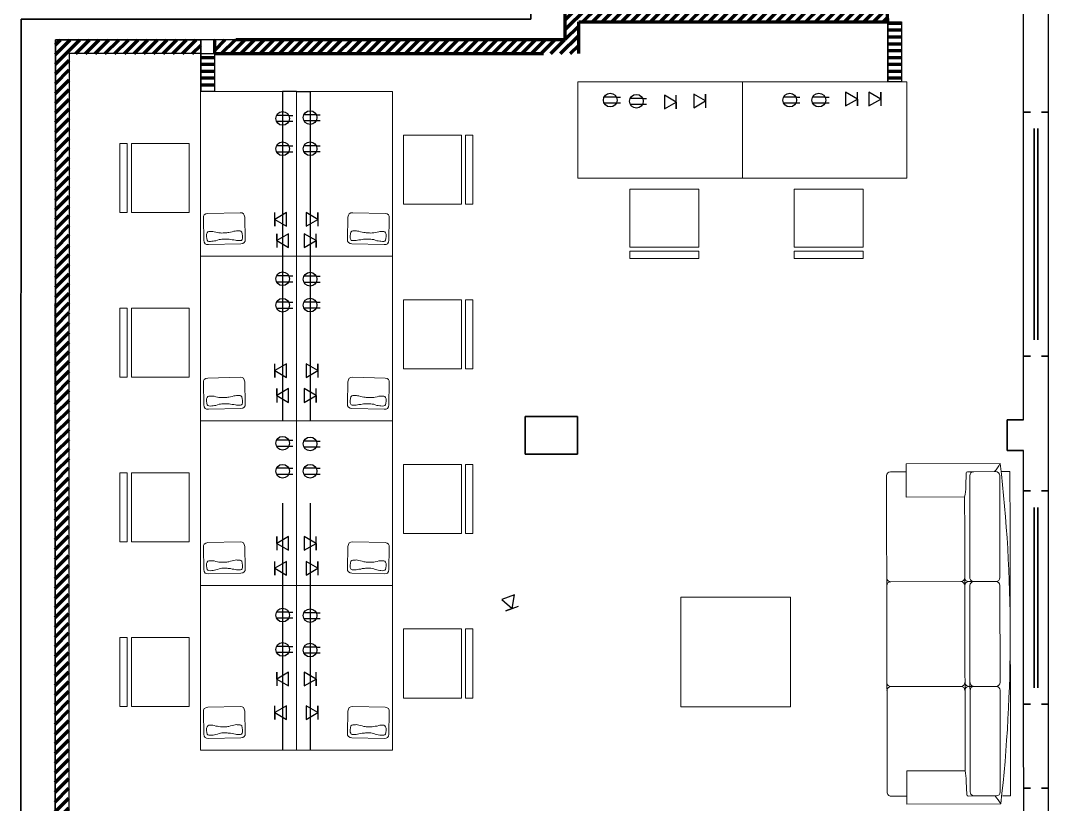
# Model space of a CAD drawing. Header units: metres. Extents: x -0.1 to 64.1, y -0.2 to 39.7.
# Drawn here: x 52.9 to 60.4, y 3 to 8.72 of the extents above; entities that cross this region are included whole.
import ezdxf

# ---------------------------------------------------------------- set-up
doc = ezdxf.new("R2010")
doc.units = ezdxf.units.M
doc.header["$LTSCALE"] = 0.2
doc.linetypes.add('ACAD_ISO02W100', pattern=[15, 12, -3])
for name, color, linetype in [('Canaletas', 4, 'Continuous'), ('Comunicacion', 1, 'Continuous'), ('conexiones', 7, 'ACAD_ISO02W100'), ('Ruta de Cableado', 3, 'Continuous'), ('Tomacorrientes', 7, 'Continuous'), ('Voz', 160, 'Continuous'), ('www.dwgautocad.com', 7, 'Continuous')]:
    doc.layers.add(name, color=color, linetype=linetype)
doc.layers.add('DLX_CONT', color=7, linetype='Continuous', true_color=0x969696)
doc.layers.add('Muebles', color=9, linetype='Continuous', lineweight=5)
doc.layers.get('0').off()
pattern_1 = [(45, (0, 0), (-0.03535534, 0.03535534), [])]

# ---------------------------------------------------------------- blocks, each defined once
blk = doc.blocks.new('895_0_2')
mesh = blk.add_polyface()
corners = [(0.6577, -0.0125, 0.88), (-0.6577, -0.0125, -0.88), (0.6577, -0.0125, -0.88), (-0.6577, -0.0125, -0.88), (0.6577, -0.0125, 0.88), (-0.6577, -0.0125, 0.88), (0.6577, 0.0125, -0.88), (-0.6577, 0.0125, 0.88), (0.6577, 0.0125, 0.88), (-0.6577, 0.0125, 0.88), (0.6577, 0.0125, -0.88), (-0.6577, 0.0125, -0.88)]
mesh.append_faces([[corners[k] for k in face] for face in [(0, 1, 2), (3, 4, 5), (6, 7, 8), (9, 10, 11)]])
blk = doc.blocks.new('910_0_2')
mesh = blk.add_polyface()
corners = [(0.77, -0.0125, 0.88), (-0.77, -0.0125, -0.88), (0.77, -0.0125, -0.88), (-0.77, -0.0125, -0.88), (0.77, -0.0125, 0.88), (-0.77, -0.0125, 0.88), (0.77, 0.0125, -0.88), (-0.77, 0.0125, 0.88), (0.77, 0.0125, 0.88), (-0.77, 0.0125, 0.88), (0.77, 0.0125, -0.88), (-0.77, 0.0125, -0.88)]
mesh.append_faces([[corners[k] for k in face] for face in [(0, 1, 2), (3, 4, 5), (6, 7, 8), (9, 10, 11)]])
blk = doc.blocks.new('A$C5C5878FB')
at = {"layer": 'Muebles'}
for p, q in [((0, 1286.8, -35.3), (1200, 1286.8, -35.3)), ((0, 586.8, -35.3), (0, 1286.8, -35.3)), ((1200, 1286.8, -35.3), (1200, 586.8, -35.3)), ((1200, 586.8, -35.3), (0, 586.8, -35.3)), ((378.7, 505, -35.3), (378.7, 83.2, -35.3)), ((882.2, 505, -35.3), (378.7, 505, -35.3)), ((882.2, 83.2, -35.3), (882.2, 505, -35.3)), ((378.7, 83.2, -35.3), (882.2, 83.2, -35.3)), ((882.2, 53.5, -35.3), (378.7, 53.5, -35.3)), ((378.7, 53.5, -35.3), (378.7, 0, -35.3)), ((378.7, 0, -35.3), (882.2, 0, -35.3)), ((882.2, 0, -35.3), (882.2, 53.5, -35.3))]:
    blk.add_line(p, q, dxfattribs=at)
blk = doc.blocks.new('sl17-3pl')
at = {"layer": 'Muebles', "ltscale": 0.5}
for p, q in [((-1.1821, 0), (-1.1821, -0.0589)), ((-1.1821, 0), (-0.736, 0)), ((1.1821, 0), (-0.736, 0)), ((1.1821, 0), (1.1821, -0.0589)), ((-1.2402, -0.0709), (-1.2402, -0.7564)), ((-1.153, -0.0749), (-0.736, -0.0749)), ((-0.4102, -0.0749), (-0.736, -0.0749)), ((0.3539, -0.0749), (-0.352, -0.0749)), ((1.153, -0.0749), (0.4121, -0.0749)), ((1.2402, -0.0709), (1.2402, -0.7564)), ((-1.1821, -0.104), (-1.1821, -0.2646)), ((-0.3811, -0.104), (-0.3811, -0.2646)), ((0.383, -0.104), (0.383, -0.2646)), ((1.1821, -0.104), (1.1821, -0.2646)), ((-1.1821, -0.3095), (-1.1821, -0.2646)), ((-1.153, -0.2936), (-0.736, -0.2936)), ((-0.4102, -0.2936), (-0.736, -0.2936)), ((-0.3811, -0.2646), (-0.3811, -0.3019)), ((1.153, -0.2936), (-0.352, -0.2936)), ((0.383, -0.2646), (0.383, -0.3019)), ((1.1821, -0.3095), (1.1821, -0.2646)), ((-1.1727, -0.3192), (-1.0738, -0.3227)), ((-0.9978, -0.331), (-0.9978, -0.7564)), ((-0.9978, -0.331), (-0.736, -0.331)), ((-0.736, -0.331), (-0.4102, -0.331)), ((-0.352, -0.331), (-0.4102, -0.331)), ((-0.3811, -0.3601), (-0.3811, -0.8711)), ((-0.3811, -0.3601), (-0.3811, -0.3601)), ((0.9978, -0.331), (-0.352, -0.331)), ((0.383, -0.3601), (0.383, -0.8711)), ((0.9978, -0.331), (0.9978, -0.7564)), ((1.1727, -0.3192), (1.0738, -0.3227)), ((-1.2402, -0.7564), (-0.9978, -0.7564)), ((-1.1821, -0.7564), (-1.1821, -0.8711)), ((1.2402, -0.7564), (0.9978, -0.7564)), ((1.1821, -0.7564), (1.1821, -0.8711)), ((-1.153, -0.9002), (-0.736, -0.9002)), ((-0.736, -0.9002), (-0.4102, -0.9002)), ((-0.352, -0.9002), (-0.4102, -0.9002)), ((1.153, -0.9002), (-0.352, -0.9002))]:
    blk.add_line(p, q, dxfattribs=at)
for centre, radius, start, end in [((0, -10.8866), 10.8866, 83.45843, 96.54157), ((-1.638, -0.6846), 0.7314, 51.43275, 57.0519), ((-1.153, -0.104), 0.0291, 90, 180), ((-0.4102, -0.104), 0.0291, 0, 90), ((-0.352, -0.104), 0.0291, 90, 180), ((0.3539, -0.104), 0.0291, 0, 90), ((0.4121, -0.104), 0.0291, 90, 180), ((1.153, -0.104), 0.0291, 0, 90), ((1.638, -0.6846), 0.7314, 122.9481, 128.56725), ((-1.153, -0.2646), 0.0291, 180, 270), ((-0.4102, -0.2646), 0.0291, 270, 0), ((-0.352, -0.2646), 0.0291, 180, 270), ((0.3539, -0.2646), 0.0291, 270, 0), ((0.4121, -0.2646), 0.0291, 180, 270), ((1.153, -0.2646), 0.0291, 270, 0), ((-1.1724, -0.3095), 0.0097, 180, 267.98163), ((-1.0747, -0.6811), 0.3585, 77.61307, 89.85818), ((-0.4102, -0.3019), 0.0291, 270, 0), ((-0.4102, -0.3601), 0.0291, 0, 90), ((-0.352, -0.3019), 0.0291, 180, 270), ((-0.352, -0.3601), 0.0291, 90, 180), ((0.3539, -0.3019), 0.0291, 270, 0), ((0.3539, -0.3601), 0.0291, 0, 90), ((0.4121, -0.3019), 0.0291, 180, 270), ((0.4121, -0.3601), 0.0291, 90, 180), ((1.0747, -0.6811), 0.3585, 90.14182, 102.38693), ((1.1724, -0.3095), 0.0097, 272.01837, 0), ((-1.153, -0.8711), 0.0291, 180, 270), ((-0.4102, -0.8711), 0.0291, 270, 0), ((-0.352, -0.8711), 0.0291, 180, 270), ((0.3539, -0.8711), 0.0291, 270, 0), ((0.4121, -0.8711), 0.0291, 180, 270), ((1.153, -0.8711), 0.0291, 270, 0)]:
    blk.add_arc(centre, radius, start, end, dxfattribs=at)
blk = doc.blocks.new('Tomacorriente')
at = {"layer": 'Tomacorrientes'}
for p, q in [((0.0453, 0.0211), (-0.0453, 0.0211)), ((0.0453, 0.0211), (0.0743, 0.0211)), ((-0.0453, -0.0211), (0.0453, -0.0211)), ((0.0453, -0.0211), (0.0743, -0.0211))]:
    blk.add_line(p, q, dxfattribs=at)
blk.add_circle((0, 0), 0.05, dxfattribs=at)
blk = doc.blocks.new('telefono')
at = {"layer": 'Muebles', "linetype": 'Continuous'}
for p, q in [((-0.0798, 0.1501), (-0.0942, 0.149)), ((0.0807, 0.1502), (-0.0798, 0.1501)), ((-0.0798, 0.1501), (-0.0798, 0.1501)), ((0.0953, 0.1473), (0.0807, 0.1502)), ((-0.1107, 0.1309), (-0.1127, 0.118)), ((-0.1127, 0.118), (-0.1124, -0.118)), ((-0.1037, 0.1415), (-0.1107, 0.1309)), ((-0.0942, 0.149), (-0.1037, 0.1415)), ((-0.0888, 0.093), (-0.0886, 0.1146)), ((-0.0879, 0.0865), (-0.0888, 0.093)), ((-0.0886, 0.1146), (-0.0871, 0.1219)), ((-0.086, 0.0778), (-0.0879, 0.0865)), ((-0.0871, 0.1219), (-0.0808, 0.1268)), ((-0.0833, 0.0666), (-0.086, 0.0778)), ((-0.0808, 0.1268), (-0.0713, 0.1303)), ((-0.0713, 0.1303), (-0.0552, 0.1307)), ((-0.0552, 0.1307), (-0.04, 0.1295)), ((-0.04, 0.1295), (-0.027, 0.1274)), ((-0.027, 0.1274), (-0.0205, 0.1203)), ((-0.0205, 0.1203), (-0.0179, 0.1132)), ((-0.0186, 0.0778), (-0.0192, 0.0682)), ((-0.0164, 0.0867), (-0.0186, 0.0778)), ((-0.0179, 0.1132), (-0.0174, 0.0931)), ((-0.0174, 0.0931), (-0.0174, 0.0931)), ((-0.0174, 0.0931), (-0.0164, 0.0867)), ((0.1066, 0.142), (0.0953, 0.1473)), ((0.1133, 0.1309), (0.1066, 0.142)), ((0.1145, 0.1165), (0.1133, 0.1309)), ((0.1148, -0.1195), (0.1145, 0.1165)), ((-0.0814, 0.0537), (-0.0833, 0.0666)), ((-0.0787, 0.0426), (-0.0814, 0.0537)), ((-0.0769, 0.0338), (-0.0787, 0.0426)), ((-0.0767, 0.0258), (-0.0769, 0.0338)), ((-0.0757, 0.0194), (-0.0767, 0.0258)), ((-0.075, -0.0127), (-0.0757, 0.0194)), ((-0.0299, 0.0157), (-0.0301, -0.0099)), ((-0.0284, 0.023), (-0.0299, 0.0157)), ((-0.0279, 0.0326), (-0.0284, 0.023)), ((-0.025, 0.0431), (-0.0279, 0.0326)), ((-0.0228, 0.056), (-0.025, 0.0431)), ((-0.0192, 0.0682), (-0.0228, 0.056)), ((-0.0891, -0.0853), (-0.0862, -0.0748)), ((-0.0862, -0.0748), (-0.0857, -0.0651)), ((-0.0857, -0.0651), (-0.0819, -0.053)), ((-0.0819, -0.053), (-0.0783, -0.0409)), ((-0.0783, -0.0409), (-0.0769, -0.0296)), ((-0.0769, -0.0296), (-0.0748, -0.0207)), ((-0.0748, -0.0207), (-0.075, -0.0127)), ((-0.0301, -0.0099), (-0.0306, -0.0196)), ((-0.0306, -0.0196), (-0.0296, -0.03)), ((-0.0296, -0.03), (-0.0284, -0.0404)), ((-0.0284, -0.0404), (-0.0258, -0.0516)), ((-0.0258, -0.0516), (-0.0239, -0.0644)), ((-0.0239, -0.0644), (-0.0196, -0.0763)), ((-0.1124, -0.118), (-0.1112, -0.1324)), ((-0.1112, -0.1324), (-0.1062, -0.1427)), ((-0.1062, -0.1427), (-0.0956, -0.1497)), ((-0.0956, -0.1497), (-0.0803, -0.1509)), ((-0.0903, -0.1046), (-0.089, -0.0933)), ((-0.0893, -0.115), (-0.0903, -0.1046)), ((-0.0866, -0.1222), (-0.0893, -0.115)), ((-0.089, -0.0933), (-0.0891, -0.0853)), ((-0.0809, -0.1268), (-0.0866, -0.1222)), ((-0.0688, -0.1306), (-0.0809, -0.1268)), ((-0.0535, -0.1318), (-0.0688, -0.1306)), ((-0.0374, -0.1314), (-0.0535, -0.1318)), ((-0.0271, -0.1263), (-0.0374, -0.1314)), ((-0.0208, -0.1213), (-0.0271, -0.1263)), ((-0.017, -0.1132), (-0.0208, -0.1213)), ((-0.0196, -0.0763), (-0.0177, -0.0851)), ((-0.0177, -0.0851), (-0.0175, -0.0931)), ((-0.0175, -0.0931), (-0.017, -0.1132)), ((0.0803, -0.1509), (0.0947, -0.1497)), ((0.0947, -0.1497), (0.105, -0.1446)), ((0.105, -0.1446), (0.112, -0.134)), ((0.112, -0.134), (0.1148, -0.1195)), ((-0.0803, -0.1509), (0.0803, -0.1509))]:
    blk.add_line(p, q, dxfattribs=at)
blk = doc.blocks.new('Datos')
at = {"layer": 'Comunicacion'}
for p, q in [((-0.0433, 0.05), (-0.0433, -0.05)), ((0.0433, 0), (-0.0433, 0.05)), ((-0.0433, 0.05), (-0.0433, -0.05)), ((-0.0433, -0.05), (0.0433, 0)), ((0.0433, -0.05), (0.0433, 0.05)), ((0.0433, 0), (0.0433, -0.05)), ((0.0433, -0.05), (0.0433, -0.05))]:
    blk.add_line(p, q, dxfattribs=at)
blk = doc.blocks.new('VOZ')
at = {"layer": 'Voz'}
for p, q in [((0.0577, 0), (-0.0289, 0.05)), ((0.0577, 0), (-0.0289, 0.05)), ((-0.0289, 0.05), (-0.0289, -0.05)), ((0.0577, 0), (0.0577, 0.05)), ((0.0577, 0.05), (0.0577, 0)), ((-0.0289, -0.05), (0.0577, 0)), ((0.0577, 0), (0.0577, -0.05))]:
    blk.add_line(p, q, dxfattribs=at)

msp = doc.modelspace()

# ---------------------------------------------------------------- hatches: boundary and pattern name
at = {"layer": 'Canaletas', "linetype": 'ACAD_ISO02W100', "lineweight": 100}
h = msp.add_hatch(dxfattribs=at)
h.set_pattern_fill('_USER', color=256, scale=0.05, angle=45, pattern_type=0)
h.set_pattern_definition(pattern_1)
h.paths.add_polyline_path([(59.0423, 12.4626), (59.0336, 12.5623), (56.9753, 12.3718), (56.9753, 12.2699), (56.8753, 12.2699), (56.8753, 11.3283), (56.9752, 11.3283), (56.9752, 12.1699), (57.0753, 12.1699), (57.0753, 12.2808)])
h.paths.add_polyline_path([(56.772, 13.0003), (56.7365, 13.0693), (56.5629, 13.1423), (55.0513, 13.0024), (55.0605, 12.9028), (56.5716, 13.0427), (56.6735, 12.9899), (56.711, 12.6454), (56.4715, 12.6457), (56.4715, 12.1699), (56.5253, 12.1699), (56.5253, 11.2285), (56.8753, 11.2283), (56.8753, 11.2283), (56.8753, 11.3283), (56.6253, 11.3283), (56.6253, 12.2699), (56.5715, 12.2699), (56.5715, 12.5457), (56.8198, 12.5457)])
h.paths.add_polyline_path([(58.7875, 10.6298), (56.9752, 10.6322), (56.9752, 10.6285), (56.8754, 10.6285), (56.8757, 10.5285), (58.7883, 10.5298, -0.414214), (59.2263, 10.0925), (59.2263, 8.8087), (59.33, 8.809), (59.3263, 10.0922, 0.413231)])
h.paths.add_polyline_path([(59.2263, 8.8087), (56.8753, 8.8087), (56.8753, 8.5773), (54.3195, 8.5773), (54.3195, 8.4773), (56.9753, 8.4773), (56.9753, 8.7087), (59.23, 8.7087)])
h = msp.add_hatch(dxfattribs=at)
h.set_pattern_fill('_USER', color=256, scale=0.05, pattern_type=0)
h.set_pattern_definition([(0, (0, 0), (0, 0.05), [])])
h.paths.add_polyline_path([(56.9752, 11.2283), (56.8753, 11.2283), (56.8753, 10.6285), (56.9752, 10.6285)])
h.paths.add_polyline_path([(59.33, 8.7087), (59.23, 8.7087), (59.23, 8.2709), (59.33, 8.2709)])
h.paths.add_polyline_path([(54.3195, 8.4773), (54.2195, 8.4773), (54.2195, 8.4773), (54.2195, 8.2012), (54.3195, 8.2012)])
h = msp.add_hatch(dxfattribs=at)
h.set_pattern_fill('_USER', color=256, scale=0.05, angle=45, pattern_type=0)
h.set_pattern_definition(pattern_1)
h.paths.add_polyline_path([(54.2195, 8.5773), (53.1598, 8.5773), (53.1544, 0.8931), (56.6257, 0.8894), (56.6257, 1.014), (56.9001, 1.014), (56.994, 1.014), (56.9938, 1.114), (56.623, 1.114), (56.523, 1.114), (56.523, 0.9932), (53.2544, 0.9932), (53.2598, 8.4773), (54.2195, 8.4773)])

# ---------------------------------------------------------------- linework, layer by layer
msp.add_lwpolyline([(59.23, 8.7087), (59.2263, 8.8087), (56.8753, 8.8087), (56.8753, 8.5773), (54.3195, 8.5773), (54.3195, 8.4773), (56.9753, 8.4773), (56.9753, 8.7087), (59.23, 8.7087)], close=True, dxfattribs=at)
at = {"layer": 'Canaletas'}
for points in [[(59.23, 8.7087), (59.33, 8.7087), (59.33, 8.2709), (59.23, 8.2709)], [(54.2195, 8.5773), (54.2195, 8.4773), (53.2598, 8.4773), (53.2544, 0.9932), (56.523, 0.9932), (56.523, 1.114), (56.623, 1.114), (56.9938, 1.114), (56.994, 1.014), (56.9001, 1.014), (56.6257, 1.014), (56.6257, 0.8894), (53.1544, 0.8931), (53.1598, 8.5773), (54.2195, 8.5773), (54.2195, 8.4773), (54.2195, 8.4773)], [(54.2195, 8.4773), (54.3195, 8.4773), (54.3195, 8.2012), (54.2195, 8.2012)]]:
    msp.add_lwpolyline(points, close=True, dxfattribs=at)
msp.add_lwpolyline([(54.2195, 8.5773), (54.2195, 8.4773)], dxfattribs=at)
at = {"layer": 'conexiones'}
for points in [[(54.916, 8.2012), (54.816, 8.2012), (54.816, 3.4012)], [(54.916, 8.2012), (54.916, 8.2012), (55.016, 8.2012), (55.016, 3.4012)]]:
    msp.add_lwpolyline(points, dxfattribs=at)
at = {"layer": 'DLX_CONT'}
for points in [[(60.4014, 0.7405, 0), (60.4014, 12.8643, 0)], [(60.4014, 0.7405, 0), (60.4014, 12.8643, 0)], [(60.2205, 5.8076, 0), (60.2213, 12.6403, 0)], [(60.2205, 5.8076, 0), (60.2213, 12.6403, 0)], [(56.8753, 8.8087, 0), (56.8753, 8.5773, 0)], [(56.8753, 8.8087, 0), (56.8753, 8.5773, 0)], [(52.9098, 8.7283, 0), (52.9043, 0.7405, 0)], [(52.9098, 8.7283, 0), (52.9043, 0.7405, 0)], [(53.1598, 8.5773, 0), (53.1544, 0.8931, 0)], [(53.1598, 8.5773, 0), (53.1544, 0.8931, 0)], [(56.8753, 8.5773, 0), (53.1598, 8.5773, 0)], [(56.8753, 8.5773, 0), (53.1598, 8.5773, 0)], [(56.5851, 5.8334, 0), (56.5851, 5.5576, 0)], [(56.5851, 5.5576, 0), (56.5851, 5.8334, 0)], [(56.5851, 5.8334, 0), (56.5851, 5.8334, 0)], [(56.9654, 5.8334, 0), (56.5851, 5.8334, 0)], [(56.5851, 5.8334, 0), (56.5851, 5.8334, 0)], [(56.5851, 5.8334, 0), (56.9654, 5.8334, 0)], [(56.5851, 5.5576, 0), (56.5851, 5.8334, 0)], [(56.5851, 5.8334, 0), (56.9654, 5.8334, 0)], [(56.5851, 5.8334, 0), (56.5851, 5.5576, 0)], [(56.9654, 5.8334, 0), (56.5851, 5.8334, 0)], [(56.9654, 5.5576, 0), (56.9654, 5.8334, 0)], [(56.9654, 5.8334, 0), (56.9654, 5.8334, 0)], [(56.9654, 5.8334, 0), (56.9654, 5.5576, 0)], [(56.9654, 5.8334, 0), (56.9654, 5.8334, 0)], [(56.9654, 5.8334, 0), (56.9654, 5.5576, 0)], [(56.9654, 5.5576, 0), (56.9654, 5.8334, 0)], [(60.0993, 5.5836, 0), (60.0993, 5.8076, 0)], [(60.0993, 5.8076, 0), (60.2205, 5.8076, 0)], [(60.0993, 5.5836, 0), (60.0993, 5.8076, 0)], [(60.0993, 5.8076, 0), (60.2205, 5.8076, 0)], [(56.5851, 5.5576, 0), (56.5851, 5.5576, 0)], [(56.5851, 5.5576, 0), (56.9654, 5.5576, 0)], [(56.9654, 5.5576, 0), (56.5851, 5.5576, 0)], [(56.5851, 5.5576, 0), (56.5851, 5.5576, 0)], [(56.9654, 5.5576, 0), (56.5851, 5.5576, 0)], [(56.5851, 5.5576, 0), (56.9654, 5.5576, 0)], [(56.9654, 5.5576, 0), (56.9654, 5.5576, 0)], [(56.9654, 5.5576, 0), (56.9654, 5.5576, 0)], [(60.2205, 5.5836, 0), (60.0993, 5.5836, 0)], [(60.2205, 5.5836, 0), (60.0993, 5.5836, 0)], [(60.2208, 0.9661, 0), (60.2205, 5.5836, 0)], [(60.2208, 0.9661, 0), (60.2205, 5.5836, 0)]]:
    msp.add_polyline3d(points, dxfattribs=at)
at = {"layer": 'Muebles'}
msp.add_lwpolyline([(58.5196, 3.7158), (57.7196, 3.7158), (57.7196, 4.5158), (58.5196, 4.5158)], close=True, dxfattribs=at)
at = {"layer": 'Ruta de Cableado'}
for p, q in [((53.1598, 8.5773), (53.1544, 0.8931, 2)), ((54.2195, 8.5773), (53.1598, 8.5773))]:
    msp.add_line(p, q, dxfattribs=at)
msp.add_lwpolyline([(56.8757, 11.3289), (56.8753, 10.5285), (58.788, 10.5298, -0.414629), (59.2263, 10.0915), (59.23, 8.8087), (56.8753, 8.8087), (56.8753, 8.5773), (54.2195, 8.5773), (54.2195, 8.2012)], format="xyb", dxfattribs=at)
msp.add_lwpolyline([(59.23, 8.7087), (59.23, 8.2709)], dxfattribs=at)

# ---------------------------------------------------------------- block references
at = {"rotation": 270.1031551342452}
msp.add_blockref('sl17-3pl', (60.1229, 4.2486), dxfattribs=at)
at = {"layer": 'conexiones'}
for p in [(54.816, 8.0052), (55.016, 8.0113), (54.816, 7.7839), (55.016, 7.7841), (54.816, 6.8362), (55.016, 6.8333), (54.816, 6.6437), (55.016, 6.6446), (54.816, 5.6377), (55.016, 5.6323), (54.816, 5.4336), (55.016, 5.4336), (54.816, 4.3853), (55.016, 4.3806), (54.816, 4.135), (55.016, 4.1299)]:
    msp.add_blockref('Tomacorriente', p, dxfattribs=at)
at = {"layer": 'conexiones', "xscale": -1}
for p, rotation in [((54.3913, 7.2009), 271.2738860522912), ((54.3913, 6.0009), 271.2738860522915), ((54.3913, 4.8009), 271.273886052298), ((54.3913, 3.6009), 271.2738860522999)]:
    msp.add_blockref('telefono', p, dxfattribs=dict(at, rotation=rotation))
at = {"layer": 'conexiones'}
for p, rotation in [((55.4407, 7.2009), 88.72611394770637), ((55.4407, 6.0009), 88.72611394770546), ((55.4407, 4.8009), 88.72611394771124), ((55.4407, 3.6009), 88.72611394771077)]:
    msp.add_blockref('telefono', p, dxfattribs=dict(at, rotation=rotation))
at = {"layer": 'DLX_CONT', "rotation": 89.99999999999999}
for name, p in [('910_0_2', (60.311, 7.1611, 1)), ('895_0_2', (60.311, 4.5124, 1))]:
    msp.add_blockref(name, p, dxfattribs=at)
at = {"layer": 'Voz'}
for name, p in [('Tomacorriente', (57.2057, 8.1388)), ('Tomacorriente', (57.3963, 8.1301)), ('Datos', (57.6435, 8.1246)), ('VOZ', (57.8428, 8.1332)), ('Tomacorriente', (58.5145, 8.1388)), ('Tomacorriente', (58.7268, 8.1388)), ('Datos', (58.9653, 8.1462)), ('VOZ', (59.1213, 8.1462)), ('VOZ', (55.016, 7.2693)), ('Datos', (55.016, 7.115)), ('VOZ', (55.016, 6.1672)), ('Datos', (55.016, 5.9856)), ('Datos', (55.016, 4.9068)), ('VOZ', (55.016, 4.7266)), ('Datos', (55.016, 3.9181)), ('VOZ', (55.016, 3.6738))]:
    msp.add_blockref(name, p, dxfattribs=at)
for name, p, rotation in [('VOZ', (54.816, 7.2693), 180.0000000000005), ('Datos', (54.816, 7.115), 180.0000000000004), ('VOZ', (54.816, 6.1672), 180.0000000000007), ('Datos', (54.816, 5.9856), 179.9999999999994), ('Datos', (54.816, 4.9068), 179.9999999999993), ('VOZ', (54.816, 4.7266), 179.9999999999997), ('Datos', (56.4753, 4.4743), 289.9444733818838), ('Datos', (54.816, 3.9181), 179.9999999999996), ('VOZ', (54.816, 3.6738), 180.0000000000006)]:
    msp.add_blockref(name, p, dxfattribs=dict(at, rotation=rotation))
at = {"layer": 'www.dwgautocad.com', "xscale": 0.00100000000000001, "yscale": 0.00100000000000001, "zscale": 0.00100000000000001}
for p in [(56.9688, 6.9841), (58.1688, 6.9841)]:
    msp.add_blockref('A$C5C5878FB', p, dxfattribs=at)
for p, rotation in [((53.6292, 8.2012, 0.0353), 270), ((56.2028, 7.0012, 0.0353), 90), ((53.6292, 7.0012, 0.0353), 270), ((56.2028, 5.8012, 0.0353), 90), ((53.6292, 5.8012, 0.0353), 270), ((56.2028, 4.6012, 0.0353), 90), ((53.6292, 4.6012, 0.0353), 270), ((56.2028, 3.4012, 0.0353), 90)]:
    msp.add_blockref('A$C5C5878FB', p, dxfattribs=dict(at, rotation=rotation))

# ---------------------------------------------------------------- meshes
at = {"layer": 'DLX_CONT'}
mesh = msp.add_polyface(dxfattribs=at)
corners = [(55.8086, 0.742, 2.8), (55.8086, 0), (55.8086, 0, 2.8), (55.8086, 0), (55.8086, 0.742, 2.8), (55.8086, 0.742), (52.9098, 8.7283, 2.8), (52.9043, 0.7405), (52.9043, 0.7405, 2.8), (52.9043, 0.7405), (52.9098, 8.7283, 2.8), (52.9098, 8.7283), (56.6253, 8.7283, 2.8), (52.9098, 8.7283), (52.9098, 8.7283, 2.8), (52.9098, 8.7283), (56.6253, 8.7283, 2.8), (56.6253, 8.7283), (56.6245, 9.7284, 2.8), (56.6253, 8.7283), (56.6253, 8.7283, 2.8), (56.6253, 8.7283), (56.6245, 9.7284, 2.8), (56.6245, 9.7284), (54.0003, 9.7284), (55.9839, 9.7284, 2.3), (54.0003, 9.7284, 2.8), (56.6244, 9.7284, 2.3), (56.6245, 9.7284), (56.6245, 9.7284, 2.8), (56.6244, 9.7284, 0.8), (56.6245, 9.7284), (56.6244, 9.7284, 2.3), (54.0003, 9.7284, 2.8), (56.6244, 9.7284, 2.3), (56.6245, 9.7284, 2.8), (54.0003, 9.7284, 2.8), (55.9839, 9.7284, 2.3), (56.6244, 9.7284, 2.3), (54.0003, 9.7284), (55.9839, 9.7284, 0.8), (55.9839, 9.7284, 2.3), (56.6245, 9.7284), (55.9839, 9.7284, 0.8), (54.0003, 9.7284), (55.9839, 9.7284, 0.8), (56.6245, 9.7284), (56.6244, 9.7284, 0.8), (54.0003, 9.7284), (54.0003, 11.7003, 0.8), (54.0003, 12.2874), (54.0003, 12.2874, 2.8), (54.0003, 10.2519, 2.3), (54.0003, 9.7284, 2.8), (54.0003, 12.2874, 2.8), (54.0003, 11.7003, 2.3), (54.0003, 10.2519, 2.3), (54.0003, 10.2519, 2.3), (54.0003, 9.7284), (54.0003, 9.7284, 2.8), (54.0003, 10.2519, 0.8), (54.0003, 9.7284), (54.0003, 10.2519, 2.3), (54.0003, 12.2874), (54.0003, 11.7003, 2.3), (54.0003, 12.2874, 2.8), (54.0003, 12.2874), (54.0003, 11.7003, 0.8), (54.0003, 11.7003, 2.3), (54.0003, 11.7003, 0.8), (54.0003, 9.7284), (54.0003, 10.2519, 0.8), (53.8265, 12.2713, 2.8), (54.0003, 12.2874), (54.0003, 12.2874, 2.8), (54.0003, 12.2874), (53.8265, 12.2713, 2.8), (53.8265, 12.2713), (53.764, 12.9332, 2.8), (53.8265, 12.2713), (53.8265, 12.2713, 2.8), (53.8265, 12.2713), (53.764, 12.9332, 2.8), (53.764, 12.9332), (53.772, 13.0109, 2.8), (53.764, 12.9332), (53.764, 12.9332, 2.8), (53.764, 12.9332), (53.772, 13.0109, 2.8), (53.772, 13.0109), (53.8091, 13.0796, 2.8), (53.772, 13.0109), (53.772, 13.0109, 2.8), (53.772, 13.0109), (53.8091, 13.0796, 2.8), (53.8091, 13.0796), (53.8698, 13.1289, 2.8), (53.8091, 13.0796), (53.8091, 13.0796, 2.8), (53.8091, 13.0796), (53.8698, 13.1289, 2.8), (53.8698, 13.1289), (53.9447, 13.1511, 2.8), (53.8698, 13.1289), (53.8698, 13.1289, 2.8), (53.8698, 13.1289), (53.9447, 13.1511, 2.8), (53.9447, 13.1511), (56.7883, 13.4142, 2.8), (53.9447, 13.1511), (53.9447, 13.1511, 2.8), (53.9447, 13.1511), (56.7883, 13.4142, 2.8), (56.7883, 13.4142), (56.8658, 13.4061, 2.8), (56.7883, 13.4142), (56.7883, 13.4142, 2.8), (56.7883, 13.4142), (56.8658, 13.4061, 2.8), (56.8658, 13.4061), (56.9344, 13.369, 2.8), (56.8658, 13.4061), (56.8658, 13.4061, 2.8), (56.8658, 13.4061), (56.9344, 13.369, 2.8), (56.9344, 13.369), (56.9835, 13.3085, 2.8), (56.9344, 13.369), (56.9344, 13.369, 2.8), (56.9344, 13.369), (56.9835, 13.3085, 2.8), (56.9835, 13.3085), (57.0059, 13.2339, 2.8), (56.9835, 13.3085), (56.9835, 13.3085, 2.8), (56.9835, 13.3085), (57.0059, 13.2339, 2.8), (57.0059, 13.2339), (57.0691, 12.5642, 2.8), (57.0059, 13.2339), (57.0059, 13.2339, 2.8), (57.0059, 13.2339), (57.0691, 12.5642, 2.8), (57.0691, 12.5642), (60.0993, 12.8546, 2.8), (57.0691, 12.5642), (57.0691, 12.5642, 2.8), (57.0691, 12.5642), (60.0993, 12.8546, 2.8), (60.0993, 12.8546), (60.0993, 12.8643, 2.8), (60.0993, 12.8546), (60.0993, 12.8546, 2.8), (60.0993, 12.8546), (60.0993, 12.8643, 2.8), (60.0993, 12.8643), (60.4014, 12.8643, 2.8), (60.0993, 12.8643), (60.0993, 12.8643, 2.8), (60.0993, 12.8643), (60.4014, 12.8643, 2.8), (60.4014, 12.8643), (57.874, 0, 2.8), (57.8728, 0.7361), (57.8728, 0.7361, 2.8), (57.8728, 0.7361), (57.874, 0, 2.8), (57.874, 0), (55.8086, 0, 2.8), (57.874, 0), (57.874, 0, 2.8), (57.874, 0), (55.8086, 0, 2.8), (55.8086, 0)]
mesh.append_faces([[corners[k] for k in face] for face in [(0, 1, 2), (3, 4, 5), (6, 7, 8), (9, 10, 11), (12, 13, 14), (15, 16, 17), (18, 19, 20), (21, 22, 23), (24, 25, 26), (27, 28, 29), (30, 31, 32), (33, 34, 35), (36, 37, 38), (39, 40, 41), (42, 43, 44), (45, 46, 47), (48, 49, 50), (51, 52, 53), (54, 55, 56), (57, 58, 59), (60, 61, 62), (63, 64, 65), (66, 67, 68), (69, 70, 71), (72, 73, 74), (75, 76, 77), (78, 79, 80), (81, 82, 83), (84, 85, 86), (87, 88, 89), (90, 91, 92), (93, 94, 95), (96, 97, 98), (99, 100, 101), (102, 103, 104), (105, 106, 107), (108, 109, 110), (111, 112, 113), (114, 115, 116), (117, 118, 119), (120, 121, 122), (123, 124, 125), (126, 127, 128), (129, 130, 131), (132, 133, 134), (135, 136, 137), (138, 139, 140), (141, 142, 143), (144, 145, 146), (147, 148, 149), (150, 151, 152), (153, 154, 155), (156, 157, 158), (159, 160, 161), (162, 163, 164), (165, 166, 167), (168, 169, 170), (171, 172, 173)]])
mesh = msp.add_polyface(dxfattribs=at)
corners = [(60.2711, 8.0511, 2), (60.2207, 8.0511), (60.2711, 8.0511), (60.2207, 8.0511), (60.2711, 8.0511, 2), (60.2207, 8.0511, 2)]
mesh.append_faces([[corners[k] for k in face] for face in [(0, 1, 2), (3, 4, 5)]])
mesh = msp.add_polyface(dxfattribs=at)
corners = [(60.4014, 8.0511, 2), (60.351, 8.0511), (60.4014, 8.0511), (60.351, 8.0511), (60.4014, 8.0511, 2), (60.351, 8.0511, 2)]
mesh.append_faces([[corners[k] for k in face] for face in [(0, 1, 2), (3, 4, 5)]])
mesh = msp.add_polyface(dxfattribs=at)
corners = [(60.2709, 6.2711, 2), (60.2205, 6.2711), (60.2709, 6.2711), (60.2205, 6.2711), (60.2709, 6.2711, 2), (60.2205, 6.2711, 2)]
mesh.append_faces([[corners[k] for k in face] for face in [(0, 1, 2), (3, 4, 5)]])
mesh = msp.add_polyface(dxfattribs=at)
corners = [(60.4014, 6.2711, 2), (60.351, 6.2711), (60.4014, 6.2711), (60.351, 6.2711), (60.4014, 6.2711, 2), (60.351, 6.2711, 2)]
mesh.append_faces([[corners[k] for k in face] for face in [(0, 1, 2), (3, 4, 5)]])
mesh = msp.add_polyface(dxfattribs=at)
corners = [(56.5851, 5.8334, 2.8), (56.5851, 5.5576), (56.5851, 5.5576, 2.8), (56.5851, 5.5576), (56.5851, 5.8334, 2.8), (56.5851, 5.8334), (56.5851, 5.5576, 2.8), (56.9654, 5.5576), (56.9654, 5.5576, 2.8), (56.9654, 5.5576), (56.5851, 5.5576, 2.8), (56.5851, 5.5576), (56.9654, 5.5576, 2.8), (56.9654, 5.8334), (56.9654, 5.8334, 2.8), (56.9654, 5.8334), (56.9654, 5.5576, 2.8), (56.9654, 5.5576), (56.9654, 5.8334, 2.8), (56.5851, 5.8334), (56.5851, 5.8334, 2.8), (56.5851, 5.8334), (56.9654, 5.8334, 2.8), (56.9654, 5.8334)]
mesh.append_faces([[corners[k] for k in face] for face in [(0, 1, 2), (3, 4, 5), (6, 7, 8), (9, 10, 11), (12, 13, 14), (15, 16, 17), (18, 19, 20), (21, 22, 23)]])
mesh = msp.add_polyface(dxfattribs=at)
corners = [(60.2205, 5.8076, 2.8), (60.0993, 5.8076), (60.0993, 5.8076, 2.8), (60.0993, 5.8076), (60.2205, 5.8076, 2.8), (60.2205, 5.8076)]
mesh.append_faces([[corners[k] for k in face] for face in [(0, 1, 2), (3, 4, 5)]])
mesh = msp.add_polyface(dxfattribs=at)
corners = [(60.0993, 5.8076, 2.8), (60.0993, 5.5836), (60.0993, 5.5836, 2.8), (60.0993, 5.5836), (60.0993, 5.8076, 2.8), (60.0993, 5.8076), (60.2205, 5.5836, 2.8), (60.0993, 5.5836), (60.2205, 5.5836), (60.0993, 5.5836), (60.2205, 5.5836, 2.8), (60.0993, 5.5836, 2.8)]
mesh.append_faces([[corners[k] for k in face] for face in [(0, 1, 2), (3, 4, 5), (6, 7, 8), (9, 10, 11)]])
mesh = msp.add_polyface(dxfattribs=at)
corners = [(60.2205, 5.2901), (60.2709, 5.2901, 2), (60.2205, 5.2901, 2), (60.2709, 5.2901, 2), (60.2205, 5.2901), (60.2709, 5.2901)]
mesh.append_faces([[corners[k] for k in face] for face in [(0, 1, 2), (3, 4, 5)]])
mesh = msp.add_polyface(dxfattribs=at)
corners = [(60.351, 5.2901), (60.4014, 5.2901, 2), (60.351, 5.2901, 2), (60.4014, 5.2901, 2), (60.351, 5.2901), (60.4014, 5.2901)]
mesh.append_faces([[corners[k] for k in face] for face in [(0, 1, 2), (3, 4, 5)]])
mesh = msp.add_polyface(dxfattribs=at)
corners = [(60.2206, 3.7348), (60.271, 3.7348, 2), (60.2206, 3.7348, 2), (60.271, 3.7348, 2), (60.2206, 3.7348), (60.271, 3.7348)]
mesh.append_faces([[corners[k] for k in face] for face in [(0, 1, 2), (3, 4, 5)]])
mesh = msp.add_polyface(dxfattribs=at)
corners = [(60.4014, 3.7348), (60.351, 3.7348, 2), (60.4014, 3.7348, 2), (60.351, 3.7348, 2), (60.4014, 3.7348), (60.351, 3.7348)]
mesh.append_faces([[corners[k] for k in face] for face in [(0, 1, 2), (3, 4, 5)]])
mesh = msp.add_polyface(dxfattribs=at)
corners = [(60.2207, 3.1224), (60.2711, 3.1224, 2), (60.2207, 3.1224, 2), (60.2711, 3.1224, 2), (60.2207, 3.1224), (60.2711, 3.1224)]
mesh.append_faces([[corners[k] for k in face] for face in [(0, 1, 2), (3, 4, 5)]])
mesh = msp.add_polyface(dxfattribs=at)
corners = [(60.3511, 3.1224), (60.4015, 3.1224, 2), (60.3511, 3.1224, 2), (60.4015, 3.1224, 2), (60.3511, 3.1224), (60.4015, 3.1224)]
mesh.append_faces([[corners[k] for k in face] for face in [(0, 1, 2), (3, 4, 5)]])

doc.saveas('drawing.dxf')
